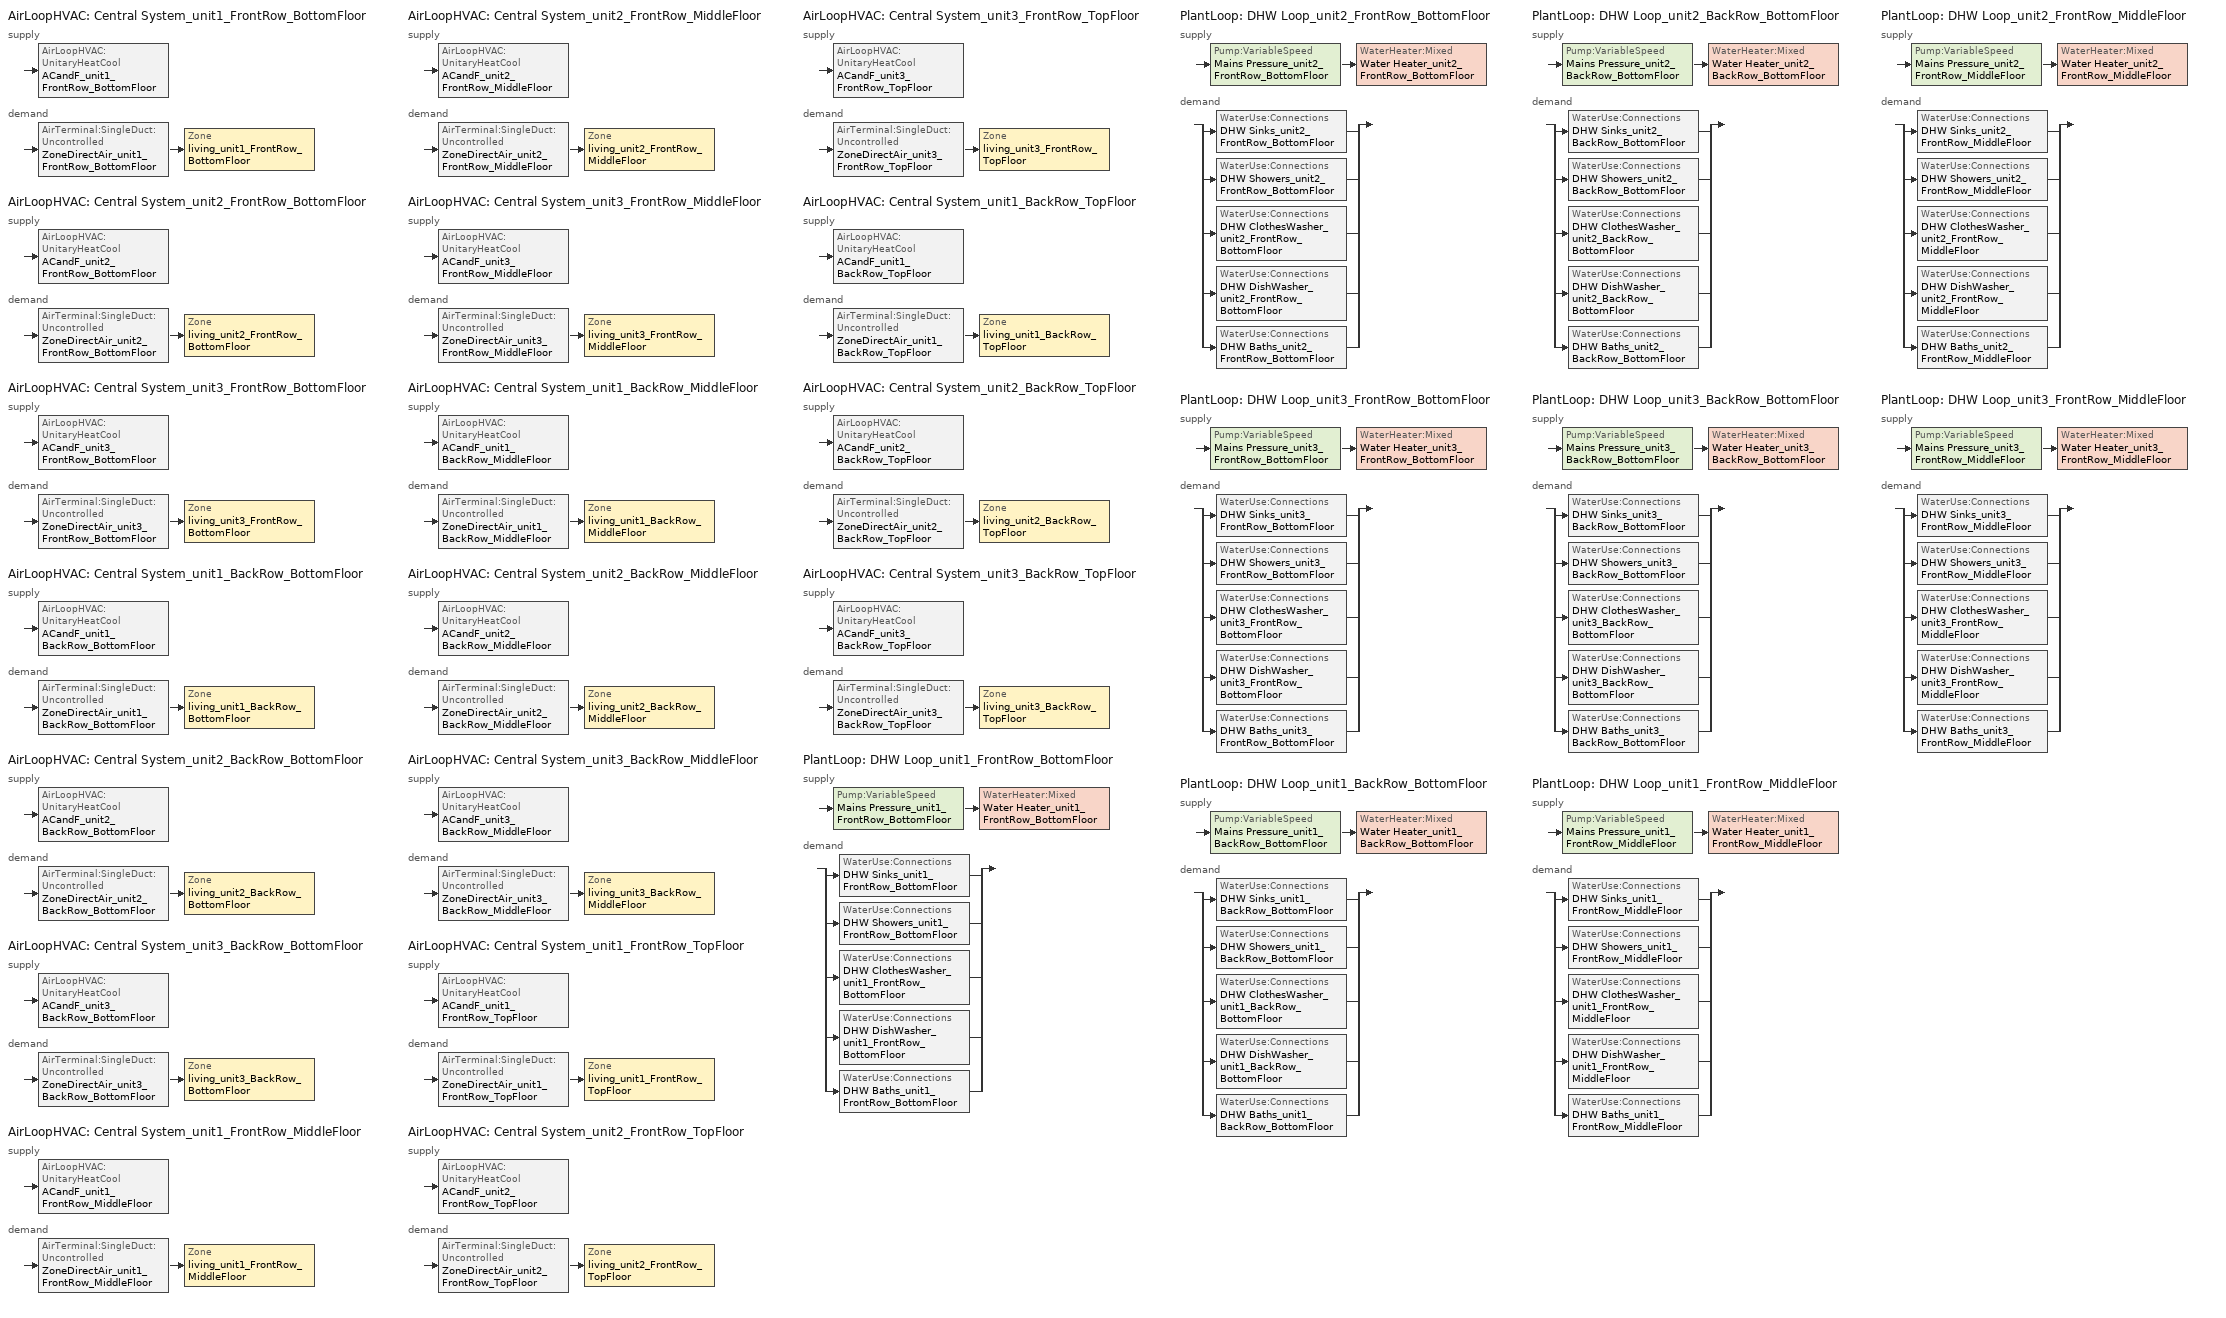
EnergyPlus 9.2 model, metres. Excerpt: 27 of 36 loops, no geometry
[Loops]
AirLoopHVAC 'Central System_unit1_FrontRow_BottomFloor'
 supply: AirLoopHVAC:UnitaryHeatCool 'ACandF_unit1_FrontRow_BottomFloor'
 demand: AirTerminal:SingleDuct:Uncontrolled 'ZoneDirectAir_unit1_FrontRow_BottomFloor' > Zone 'living_unit1_FrontRow_BottomFloor'
AirLoopHVAC 'Central System_unit2_FrontRow_BottomFloor'
 supply: AirLoopHVAC:UnitaryHeatCool 'ACandF_unit2_FrontRow_BottomFloor'
 demand: AirTerminal:SingleDuct:Uncontrolled 'ZoneDirectAir_unit2_FrontRow_BottomFloor' > Zone 'living_unit2_FrontRow_BottomFloor'
AirLoopHVAC 'Central System_unit3_FrontRow_BottomFloor'
 supply: AirLoopHVAC:UnitaryHeatCool 'ACandF_unit3_FrontRow_BottomFloor'
 demand: AirTerminal:SingleDuct:Uncontrolled 'ZoneDirectAir_unit3_FrontRow_BottomFloor' > Zone 'living_unit3_FrontRow_BottomFloor'
AirLoopHVAC 'Central System_unit1_BackRow_BottomFloor'
 supply: AirLoopHVAC:UnitaryHeatCool 'ACandF_unit1_BackRow_BottomFloor'
 demand: AirTerminal:SingleDuct:Uncontrolled 'ZoneDirectAir_unit1_BackRow_BottomFloor' > Zone 'living_unit1_BackRow_BottomFloor'
AirLoopHVAC 'Central System_unit2_BackRow_BottomFloor'
 supply: AirLoopHVAC:UnitaryHeatCool 'ACandF_unit2_BackRow_BottomFloor'
 demand: AirTerminal:SingleDuct:Uncontrolled 'ZoneDirectAir_unit2_BackRow_BottomFloor' > Zone 'living_unit2_BackRow_BottomFloor'
AirLoopHVAC 'Central System_unit3_BackRow_BottomFloor'
 supply: AirLoopHVAC:UnitaryHeatCool 'ACandF_unit3_BackRow_BottomFloor'
 demand: AirTerminal:SingleDuct:Uncontrolled 'ZoneDirectAir_unit3_BackRow_BottomFloor' > Zone 'living_unit3_BackRow_BottomFloor'
AirLoopHVAC 'Central System_unit1_FrontRow_MiddleFloor'
 supply: AirLoopHVAC:UnitaryHeatCool 'ACandF_unit1_FrontRow_MiddleFloor'
 demand: AirTerminal:SingleDuct:Uncontrolled 'ZoneDirectAir_unit1_FrontRow_MiddleFloor' > Zone 'living_unit1_FrontRow_MiddleFloor'
AirLoopHVAC 'Central System_unit2_FrontRow_MiddleFloor'
 supply: AirLoopHVAC:UnitaryHeatCool 'ACandF_unit2_FrontRow_MiddleFloor'
 demand: AirTerminal:SingleDuct:Uncontrolled 'ZoneDirectAir_unit2_FrontRow_MiddleFloor' > Zone 'living_unit2_FrontRow_MiddleFloor'
AirLoopHVAC 'Central System_unit3_FrontRow_MiddleFloor'
 supply: AirLoopHVAC:UnitaryHeatCool 'ACandF_unit3_FrontRow_MiddleFloor'
 demand: AirTerminal:SingleDuct:Uncontrolled 'ZoneDirectAir_unit3_FrontRow_MiddleFloor' > Zone 'living_unit3_FrontRow_MiddleFloor'
AirLoopHVAC 'Central System_unit1_BackRow_MiddleFloor'
 supply: AirLoopHVAC:UnitaryHeatCool 'ACandF_unit1_BackRow_MiddleFloor'
 demand: AirTerminal:SingleDuct:Uncontrolled 'ZoneDirectAir_unit1_BackRow_MiddleFloor' > Zone 'living_unit1_BackRow_MiddleFloor'
AirLoopHVAC 'Central System_unit2_BackRow_MiddleFloor'
 supply: AirLoopHVAC:UnitaryHeatCool 'ACandF_unit2_BackRow_MiddleFloor'
 demand: AirTerminal:SingleDuct:Uncontrolled 'ZoneDirectAir_unit2_BackRow_MiddleFloor' > Zone 'living_unit2_BackRow_MiddleFloor'
AirLoopHVAC 'Central System_unit3_BackRow_MiddleFloor'
 supply: AirLoopHVAC:UnitaryHeatCool 'ACandF_unit3_BackRow_MiddleFloor'
 demand: AirTerminal:SingleDuct:Uncontrolled 'ZoneDirectAir_unit3_BackRow_MiddleFloor' > Zone 'living_unit3_BackRow_MiddleFloor'
AirLoopHVAC 'Central System_unit1_FrontRow_TopFloor'
 supply: AirLoopHVAC:UnitaryHeatCool 'ACandF_unit1_FrontRow_TopFloor'
 demand: AirTerminal:SingleDuct:Uncontrolled 'ZoneDirectAir_unit1_FrontRow_TopFloor' > Zone 'living_unit1_FrontRow_TopFloor'
AirLoopHVAC 'Central System_unit2_FrontRow_TopFloor'
 supply: AirLoopHVAC:UnitaryHeatCool 'ACandF_unit2_FrontRow_TopFloor'
 demand: AirTerminal:SingleDuct:Uncontrolled 'ZoneDirectAir_unit2_FrontRow_TopFloor' > Zone 'living_unit2_FrontRow_TopFloor'
AirLoopHVAC 'Central System_unit3_FrontRow_TopFloor'
 supply: AirLoopHVAC:UnitaryHeatCool 'ACandF_unit3_FrontRow_TopFloor'
 demand: AirTerminal:SingleDuct:Uncontrolled 'ZoneDirectAir_unit3_FrontRow_TopFloor' > Zone 'living_unit3_FrontRow_TopFloor'
AirLoopHVAC 'Central System_unit1_BackRow_TopFloor'
 supply: AirLoopHVAC:UnitaryHeatCool 'ACandF_unit1_BackRow_TopFloor'
 demand: AirTerminal:SingleDuct:Uncontrolled 'ZoneDirectAir_unit1_BackRow_TopFloor' > Zone 'living_unit1_BackRow_TopFloor'
AirLoopHVAC 'Central System_unit2_BackRow_TopFloor'
 supply: AirLoopHVAC:UnitaryHeatCool 'ACandF_unit2_BackRow_TopFloor'
 demand: AirTerminal:SingleDuct:Uncontrolled 'ZoneDirectAir_unit2_BackRow_TopFloor' > Zone 'living_unit2_BackRow_TopFloor'
AirLoopHVAC 'Central System_unit3_BackRow_TopFloor'
 supply: AirLoopHVAC:UnitaryHeatCool 'ACandF_unit3_BackRow_TopFloor'
 demand: AirTerminal:SingleDuct:Uncontrolled 'ZoneDirectAir_unit3_BackRow_TopFloor' > Zone 'living_unit3_BackRow_TopFloor'
PlantLoop 'DHW Loop_unit1_FrontRow_BottomFloor'
 supply: Pump:VariableSpeed 'Mains Pressure_unit1_FrontRow_BottomFloor' > WaterHeater:Mixed 'Water Heater_unit1_FrontRow_BottomFloor'
 demand: split
  | WaterUse:Connections 'DHW Sinks_unit1_FrontRow_BottomFloor'
  | WaterUse:Connections 'DHW Showers_unit1_FrontRow_BottomFloor'
  | WaterUse:Connections 'DHW ClothesWasher_unit1_FrontRow_BottomFloor'
  | WaterUse:Connections 'DHW DishWasher_unit1_FrontRow_BottomFloor'
  | WaterUse:Connections 'DHW Baths_unit1_FrontRow_BottomFloor'
PlantLoop 'DHW Loop_unit2_FrontRow_BottomFloor'
 supply: Pump:VariableSpeed 'Mains Pressure_unit2_FrontRow_BottomFloor' > WaterHeater:Mixed 'Water Heater_unit2_FrontRow_BottomFloor'
 demand: split
  | WaterUse:Connections 'DHW Sinks_unit2_FrontRow_BottomFloor'
  | WaterUse:Connections 'DHW Showers_unit2_FrontRow_BottomFloor'
  | WaterUse:Connections 'DHW ClothesWasher_unit2_FrontRow_BottomFloor'
  | WaterUse:Connections 'DHW DishWasher_unit2_FrontRow_BottomFloor'
  | WaterUse:Connections 'DHW Baths_unit2_FrontRow_BottomFloor'
PlantLoop 'DHW Loop_unit3_FrontRow_BottomFloor'
 supply: Pump:VariableSpeed 'Mains Pressure_unit3_FrontRow_BottomFloor' > WaterHeater:Mixed 'Water Heater_unit3_FrontRow_BottomFloor'
 demand: split
  | WaterUse:Connections 'DHW Sinks_unit3_FrontRow_BottomFloor'
  | WaterUse:Connections 'DHW Showers_unit3_FrontRow_BottomFloor'
  | WaterUse:Connections 'DHW ClothesWasher_unit3_FrontRow_BottomFloor'
  | WaterUse:Connections 'DHW DishWasher_unit3_FrontRow_BottomFloor'
  | WaterUse:Connections 'DHW Baths_unit3_FrontRow_BottomFloor'
PlantLoop 'DHW Loop_unit1_BackRow_BottomFloor'
 supply: Pump:VariableSpeed 'Mains Pressure_unit1_BackRow_BottomFloor' > WaterHeater:Mixed 'Water Heater_unit1_BackRow_BottomFloor'
 demand: split
  | WaterUse:Connections 'DHW Sinks_unit1_BackRow_BottomFloor'
  | WaterUse:Connections 'DHW Showers_unit1_BackRow_BottomFloor'
  | WaterUse:Connections 'DHW ClothesWasher_unit1_BackRow_BottomFloor'
  | WaterUse:Connections 'DHW DishWasher_unit1_BackRow_BottomFloor'
  | WaterUse:Connections 'DHW Baths_unit1_BackRow_BottomFloor'
PlantLoop 'DHW Loop_unit2_BackRow_BottomFloor'
 supply: Pump:VariableSpeed 'Mains Pressure_unit2_BackRow_BottomFloor' > WaterHeater:Mixed 'Water Heater_unit2_BackRow_BottomFloor'
 demand: split
  | WaterUse:Connections 'DHW Sinks_unit2_BackRow_BottomFloor'
  | WaterUse:Connections 'DHW Showers_unit2_BackRow_BottomFloor'
  | WaterUse:Connections 'DHW ClothesWasher_unit2_BackRow_BottomFloor'
  | WaterUse:Connections 'DHW DishWasher_unit2_BackRow_BottomFloor'
  | WaterUse:Connections 'DHW Baths_unit2_BackRow_BottomFloor'
PlantLoop 'DHW Loop_unit3_BackRow_BottomFloor'
 supply: Pump:VariableSpeed 'Mains Pressure_unit3_BackRow_BottomFloor' > WaterHeater:Mixed 'Water Heater_unit3_BackRow_BottomFloor'
 demand: split
  | WaterUse:Connections 'DHW Sinks_unit3_BackRow_BottomFloor'
  | WaterUse:Connections 'DHW Showers_unit3_BackRow_BottomFloor'
  | WaterUse:Connections 'DHW ClothesWasher_unit3_BackRow_BottomFloor'
  | WaterUse:Connections 'DHW DishWasher_unit3_BackRow_BottomFloor'
  | WaterUse:Connections 'DHW Baths_unit3_BackRow_BottomFloor'
PlantLoop 'DHW Loop_unit1_FrontRow_MiddleFloor'
 supply: Pump:VariableSpeed 'Mains Pressure_unit1_FrontRow_MiddleFloor' > WaterHeater:Mixed 'Water Heater_unit1_FrontRow_MiddleFloor'
 demand: split
  | WaterUse:Connections 'DHW Sinks_unit1_FrontRow_MiddleFloor'
  | WaterUse:Connections 'DHW Showers_unit1_FrontRow_MiddleFloor'
  | WaterUse:Connections 'DHW ClothesWasher_unit1_FrontRow_MiddleFloor'
  | WaterUse:Connections 'DHW DishWasher_unit1_FrontRow_MiddleFloor'
  | WaterUse:Connections 'DHW Baths_unit1_FrontRow_MiddleFloor'
PlantLoop 'DHW Loop_unit2_FrontRow_MiddleFloor'
 supply: Pump:VariableSpeed 'Mains Pressure_unit2_FrontRow_MiddleFloor' > WaterHeater:Mixed 'Water Heater_unit2_FrontRow_MiddleFloor'
 demand: split
  | WaterUse:Connections 'DHW Sinks_unit2_FrontRow_MiddleFloor'
  | WaterUse:Connections 'DHW Showers_unit2_FrontRow_MiddleFloor'
  | WaterUse:Connections 'DHW ClothesWasher_unit2_FrontRow_MiddleFloor'
  | WaterUse:Connections 'DHW DishWasher_unit2_FrontRow_MiddleFloor'
  | WaterUse:Connections 'DHW Baths_unit2_FrontRow_MiddleFloor'
PlantLoop 'DHW Loop_unit3_FrontRow_MiddleFloor'
 supply: Pump:VariableSpeed 'Mains Pressure_unit3_FrontRow_MiddleFloor' > WaterHeater:Mixed 'Water Heater_unit3_FrontRow_MiddleFloor'
 demand: split
  | WaterUse:Connections 'DHW Sinks_unit3_FrontRow_MiddleFloor'
  | WaterUse:Connections 'DHW Showers_unit3_FrontRow_MiddleFloor'
  | WaterUse:Connections 'DHW ClothesWasher_unit3_FrontRow_MiddleFloor'
  | WaterUse:Connections 'DHW DishWasher_unit3_FrontRow_MiddleFloor'
  | WaterUse:Connections 'DHW Baths_unit3_FrontRow_MiddleFloor'
[DesignSpecification:OutdoorAir] Outdoor Air Method=Flow/Zone; Outdoor Air Flow per Person {m3/s-person}=0; Outdoor Air Flow per Zone {m3/s}=0
SZ DSOA living_unit1_FrontRow_BottomFloor; SZ DSOA living_unit2_FrontRow_BottomFloor; SZ DSOA living_unit3_FrontRow_BottomFloor; SZ DSOA living_unit1_BackRow_BottomFloor; SZ DSOA living_unit2_BackRow_BottomFloor; SZ DSOA living_unit3_BackRow_BottomFloor; SZ DSOA living_unit1_FrontRow_MiddleFloor; SZ DSOA living_unit2_FrontRow_MiddleFloor; SZ DSOA living_unit3_FrontRow_MiddleFloor; SZ DSOA living_unit1_BackRow_MiddleFloor; SZ DSOA living_unit2_BackRow_MiddleFloor; SZ DSOA living_unit3_BackRow_MiddleFloor; SZ DSOA living_unit1_FrontRow_TopFloor; SZ DSOA living_unit2_FrontRow_TopFloor; SZ DSOA living_unit3_FrontRow_TopFloor; SZ DSOA living_unit1_BackRow_TopFloor; SZ DSOA living_unit2_BackRow_TopFloor; SZ DSOA living_unit3_BackRow_TopFloor
[Sizing:Zone] Zone Cooling Design Supply Air Temperature Input Method=SupplyAirTemperature; Zone Cooling Design Supply Air Temperature {C}=12; Zone Heating Design Supply Air Temperature Input Method=SupplyAirTemperature; Zone Heating Design Supply Air Temperature {C}=50; Zone Cooling Design Supply Air Humidity Ratio {kgWater/kgDryAir}=0.008; Zone Heating Design Supply Air Humidity Ratio {kgWater/kgDryAir}=0.008; Cooling Design Air Flow Method=DesignDay; Cooling Minimum Air Flow per Zone Floor Area {m3/s-m2}=0.000762; Heating Design Air Flow Method=DesignDay; Heating Maximum Air Flow per Zone Floor Area {m3/s-m2}=0.002032; Heating Maximum Air Flow {m3/s}=0.141576; Heating Maximum Air Flow Fraction=0.3
Name | Design Specification Outdoor Air Object
living_unit1_FrontRow_BottomFloor | SZ DSOA living_unit1_FrontRow_BottomFloor
living_unit2_FrontRow_BottomFloor | SZ DSOA living_unit2_FrontRow_BottomFloor
living_unit3_FrontRow_BottomFloor | SZ DSOA living_unit3_FrontRow_BottomFloor
living_unit1_BackRow_BottomFloor | SZ DSOA living_unit1_BackRow_BottomFloor
living_unit2_BackRow_BottomFloor | SZ DSOA living_unit2_BackRow_BottomFloor
living_unit3_BackRow_BottomFloor | SZ DSOA living_unit3_BackRow_BottomFloor
living_unit1_FrontRow_MiddleFloor | SZ DSOA living_unit1_FrontRow_MiddleFloor
living_unit2_FrontRow_MiddleFloor | SZ DSOA living_unit2_FrontRow_MiddleFloor
living_unit3_FrontRow_MiddleFloor | SZ DSOA living_unit3_FrontRow_MiddleFloor
living_unit1_BackRow_MiddleFloor | SZ DSOA living_unit1_BackRow_MiddleFloor
living_unit2_BackRow_MiddleFloor | SZ DSOA living_unit2_BackRow_MiddleFloor
living_unit3_BackRow_MiddleFloor | SZ DSOA living_unit3_BackRow_MiddleFloor
living_unit1_FrontRow_TopFloor | SZ DSOA living_unit1_FrontRow_TopFloor
living_unit2_FrontRow_TopFloor | SZ DSOA living_unit2_FrontRow_TopFloor
living_unit3_FrontRow_TopFloor | SZ DSOA living_unit3_FrontRow_TopFloor
living_unit1_BackRow_TopFloor | SZ DSOA living_unit1_BackRow_TopFloor
living_unit2_BackRow_TopFloor | SZ DSOA living_unit2_BackRow_TopFloor
living_unit3_BackRow_TopFloor | SZ DSOA living_unit3_BackRow_TopFloor
[Sizing:System] Type of Load to Size On=Sensible; Design Outdoor Air Flow Rate {m3/s}=autosize; Central Heating Maximum System Air Flow Ratio=1; Preheat Design Temperature {C}=7; Preheat Design Humidity Ratio {kgWater/kgDryAir}=0.008; Precool Design Temperature {C}=11; Precool Design Humidity Ratio {kgWater/kgDryAir}=0.008; Central Cooling Design Supply Air Temperature {C}=12; Central Heating Design Supply Air Temperature {C}=50; Type of Zone Sum to Use=NonCoincident; 100% Outdoor Air in Cooling=No; 100% Outdoor Air in Heating=No; Central Cooling Design Supply Air Humidity Ratio {kgWater/kgDryAir}=0.008; Central Heating Design Supply Air Humidity Ratio {kgWater/kgDryAir}=0.008; Cooling Supply Air Flow Rate Method=DesignDay; Heating Supply Air Flow Rate Method=DesignDay; System Outdoor Air Method=ZoneSum; Zone Maximum Outdoor Air Fraction=1; Cooling Design Capacity Method=CoolingDesignCapacity; Cooling Design Capacity {W}=autosize; Heating Design Capacity Method=HeatingDesignCapacity; Heating Design Capacity {W}=autosize; Central Cooling Capacity Control Method=OnOff
Central System_unit1_FrontRow_BottomFloor; Central System_unit2_FrontRow_BottomFloor; Central System_unit3_FrontRow_BottomFloor; Central System_unit1_BackRow_BottomFloor; Central System_unit2_BackRow_BottomFloor; Central System_unit3_BackRow_BottomFloor; Central System_unit1_FrontRow_MiddleFloor; Central System_unit2_FrontRow_MiddleFloor; Central System_unit3_FrontRow_MiddleFloor; Central System_unit1_BackRow_MiddleFloor; Central System_unit2_BackRow_MiddleFloor; Central System_unit3_BackRow_MiddleFloor; Central System_unit1_FrontRow_TopFloor; Central System_unit2_FrontRow_TopFloor; Central System_unit3_FrontRow_TopFloor; Central System_unit1_BackRow_TopFloor; Central System_unit2_BackRow_TopFloor; Central System_unit3_BackRow_TopFloor
[Sizing:Plant] Loop Type=Heating; Design Loop Exit Temperature {C}=48.8889; Loop Design Temperature Difference {deltaC}=5.55556
DHW Loop_unit1_FrontRow_BottomFloor; DHW Loop_unit2_FrontRow_BottomFloor; DHW Loop_unit3_FrontRow_BottomFloor; DHW Loop_unit1_BackRow_BottomFloor; DHW Loop_unit2_BackRow_BottomFloor; DHW Loop_unit3_BackRow_BottomFloor; DHW Loop_unit1_FrontRow_MiddleFloor; DHW Loop_unit2_FrontRow_MiddleFloor; DHW Loop_unit3_FrontRow_MiddleFloor
[ZoneControl:Thermostat] Control Type Schedule=zone_control_type; Control 1=thermostat_living Dual SP Control
Name | Zone or ZoneList
Zone Thermostat_unit1_FrontRow_BottomFloor | living_unit1_FrontRow_BottomFloor
Zone Thermostat_unit2_FrontRow_BottomFloor | living_unit2_FrontRow_BottomFloor
Zone Thermostat_unit3_FrontRow_BottomFloor | living_unit3_FrontRow_BottomFloor
Zone Thermostat_unit1_BackRow_BottomFloor | living_unit1_BackRow_BottomFloor
Zone Thermostat_unit2_BackRow_BottomFloor | living_unit2_BackRow_BottomFloor
Zone Thermostat_unit3_BackRow_BottomFloor | living_unit3_BackRow_BottomFloor
Zone Thermostat_unit1_FrontRow_MiddleFloor | living_unit1_FrontRow_MiddleFloor
Zone Thermostat_unit2_FrontRow_MiddleFloor | living_unit2_FrontRow_MiddleFloor
Zone Thermostat_unit3_FrontRow_MiddleFloor | living_unit3_FrontRow_MiddleFloor
Zone Thermostat_unit1_BackRow_MiddleFloor | living_unit1_BackRow_MiddleFloor
Zone Thermostat_unit2_BackRow_MiddleFloor | living_unit2_BackRow_MiddleFloor
Zone Thermostat_unit3_BackRow_MiddleFloor | living_unit3_BackRow_MiddleFloor
Zone Thermostat_unit1_FrontRow_TopFloor | living_unit1_FrontRow_TopFloor
Zone Thermostat_unit2_FrontRow_TopFloor | living_unit2_FrontRow_TopFloor
Zone Thermostat_unit3_FrontRow_TopFloor | living_unit3_FrontRow_TopFloor
Zone Thermostat_unit1_BackRow_TopFloor | living_unit1_BackRow_TopFloor
Zone Thermostat_unit2_BackRow_TopFloor | living_unit2_BackRow_TopFloor
Zone Thermostat_unit3_BackRow_TopFloor | living_unit3_BackRow_TopFloor
[ThermostatSetpoint:DualSetpoint]
thermostat_living Dual SP Control: Heating Setpoint Temperature Schedule=heating_sch; Cooling Setpoint Temperature Schedule=cooling_sch
[AirTerminal:SingleDuct:Uncontrolled] Availability Schedule=always_avail; Maximum Air Flow Rate {m3/s}=autosize
ZoneDirectAir_unit1_FrontRow_BottomFloor; ZoneDirectAir_unit2_FrontRow_BottomFloor; ZoneDirectAir_unit3_FrontRow_BottomFloor; ZoneDirectAir_unit1_BackRow_BottomFloor; ZoneDirectAir_unit2_BackRow_BottomFloor; ZoneDirectAir_unit3_BackRow_BottomFloor; ZoneDirectAir_unit1_FrontRow_MiddleFloor; ZoneDirectAir_unit2_FrontRow_MiddleFloor; ZoneDirectAir_unit3_FrontRow_MiddleFloor; ZoneDirectAir_unit1_BackRow_MiddleFloor; ZoneDirectAir_unit2_BackRow_MiddleFloor; ZoneDirectAir_unit3_BackRow_MiddleFloor; ZoneDirectAir_unit1_FrontRow_TopFloor; ZoneDirectAir_unit2_FrontRow_TopFloor; ZoneDirectAir_unit3_FrontRow_TopFloor; ZoneDirectAir_unit1_BackRow_TopFloor; ZoneDirectAir_unit2_BackRow_TopFloor; ZoneDirectAir_unit3_BackRow_TopFloor
[Zone equipment]
living_unit1_FrontRow_BottomFloor: ZoneDirectAir_unit1_FrontRow_BottomFloor
living_unit2_FrontRow_BottomFloor: ZoneDirectAir_unit2_FrontRow_BottomFloor
living_unit3_FrontRow_BottomFloor: ZoneDirectAir_unit3_FrontRow_BottomFloor
living_unit1_BackRow_BottomFloor: ZoneDirectAir_unit1_BackRow_BottomFloor
living_unit2_BackRow_BottomFloor: ZoneDirectAir_unit2_BackRow_BottomFloor
living_unit3_BackRow_BottomFloor: ZoneDirectAir_unit3_BackRow_BottomFloor
living_unit1_FrontRow_MiddleFloor: ZoneDirectAir_unit1_FrontRow_MiddleFloor
living_unit2_FrontRow_MiddleFloor: ZoneDirectAir_unit2_FrontRow_MiddleFloor
living_unit3_FrontRow_MiddleFloor: ZoneDirectAir_unit3_FrontRow_MiddleFloor
living_unit1_BackRow_MiddleFloor: ZoneDirectAir_unit1_BackRow_MiddleFloor
living_unit2_BackRow_MiddleFloor: ZoneDirectAir_unit2_BackRow_MiddleFloor
living_unit3_BackRow_MiddleFloor: ZoneDirectAir_unit3_BackRow_MiddleFloor
living_unit1_FrontRow_TopFloor: ZoneDirectAir_unit1_FrontRow_TopFloor
living_unit2_FrontRow_TopFloor: ZoneDirectAir_unit2_FrontRow_TopFloor
living_unit3_FrontRow_TopFloor: ZoneDirectAir_unit3_FrontRow_TopFloor
living_unit1_BackRow_TopFloor: ZoneDirectAir_unit1_BackRow_TopFloor
living_unit2_BackRow_TopFloor: ZoneDirectAir_unit2_BackRow_TopFloor
living_unit3_BackRow_TopFloor: ZoneDirectAir_unit3_BackRow_TopFloor
[Fan:OnOff] Availability Schedule=always_avail; Fan Total Efficiency=0.377; Pressure Rise {Pa}=400; Maximum Flow Rate {m3/s}=autosize; Motor Efficiency=0.65; Motor In Airstream Fraction=1
Supply Fan_unit1_FrontRow_BottomFloor; Supply Fan_unit2_FrontRow_BottomFloor; Supply Fan_unit3_FrontRow_BottomFloor; Supply Fan_unit1_BackRow_BottomFloor; Supply Fan_unit2_BackRow_BottomFloor; Supply Fan_unit3_BackRow_BottomFloor; Supply Fan_unit1_FrontRow_MiddleFloor; Supply Fan_unit2_FrontRow_MiddleFloor; Supply Fan_unit3_FrontRow_MiddleFloor; Supply Fan_unit1_BackRow_MiddleFloor; Supply Fan_unit2_BackRow_MiddleFloor; Supply Fan_unit3_BackRow_MiddleFloor; Supply Fan_unit1_FrontRow_TopFloor; Supply Fan_unit2_FrontRow_TopFloor; Supply Fan_unit3_FrontRow_TopFloor; Supply Fan_unit1_BackRow_TopFloor; Supply Fan_unit2_BackRow_TopFloor; Supply Fan_unit3_BackRow_TopFloor
[Coil:Cooling:DX:SingleSpeed] Availability Schedule=always_avail; Gross Rated Total Cooling Capacity {W}=autosize; Gross Rated Sensible Heat Ratio=autosize; Gross Rated Cooling COP {W/W}=3.97009; Rated Air Flow Rate {m3/s}=autosize; Total Cooling Capacity Function of Temperature Curve=Cool-Cap-FT; Total Cooling Capacity Function of Flow Fraction Curve=ConstantCubic; Energy Input Ratio Function of Temperature Curve=Cool-EIR-FT; Energy Input Ratio Function of Flow Fraction Curve=ConstantCubic; Part Load Fraction Correlation Curve=Cool-PLF-fPLR
DX Cooling Coil_unit1_FrontRow_BottomFloor; DX Cooling Coil_unit2_FrontRow_BottomFloor; DX Cooling Coil_unit3_FrontRow_BottomFloor; DX Cooling Coil_unit1_BackRow_BottomFloor; DX Cooling Coil_unit2_BackRow_BottomFloor; DX Cooling Coil_unit3_BackRow_BottomFloor; DX Cooling Coil_unit1_FrontRow_MiddleFloor; DX Cooling Coil_unit2_FrontRow_MiddleFloor; DX Cooling Coil_unit3_FrontRow_MiddleFloor; DX Cooling Coil_unit1_BackRow_MiddleFloor; DX Cooling Coil_unit2_BackRow_MiddleFloor; DX Cooling Coil_unit3_BackRow_MiddleFloor; DX Cooling Coil_unit1_FrontRow_TopFloor; DX Cooling Coil_unit2_FrontRow_TopFloor; DX Cooling Coil_unit3_FrontRow_TopFloor; DX Cooling Coil_unit1_BackRow_TopFloor; DX Cooling Coil_unit2_BackRow_TopFloor; DX Cooling Coil_unit3_BackRow_TopFloor
[Coil:Heating:Fuel] Availability Schedule=always_avail; Fuel Type=NaturalGas; Burner Efficiency=0.78; Nominal Capacity {W}=autosize
Main gas heating coil_unit1_FrontRow_BottomFloor; Main gas heating coil_unit2_FrontRow_BottomFloor; Main gas heating coil_unit3_FrontRow_BottomFloor; Main gas heating coil_unit1_BackRow_BottomFloor; Main gas heating coil_unit2_BackRow_BottomFloor; Main gas heating coil_unit3_BackRow_BottomFloor; Main gas heating coil_unit1_FrontRow_MiddleFloor; Main gas heating coil_unit2_FrontRow_MiddleFloor; Main gas heating coil_unit3_FrontRow_MiddleFloor; Main gas heating coil_unit1_BackRow_MiddleFloor; Main gas heating coil_unit2_BackRow_MiddleFloor; Main gas heating coil_unit3_BackRow_MiddleFloor; Main gas heating coil_unit1_FrontRow_TopFloor; Main gas heating coil_unit2_FrontRow_TopFloor; Main gas heating coil_unit3_FrontRow_TopFloor; Main gas heating coil_unit1_BackRow_TopFloor; Main gas heating coil_unit2_BackRow_TopFloor; Main gas heating coil_unit3_BackRow_TopFloor
[AirLoopHVAC:UnitaryHeatCool] Availability Schedule=always_avail; Supply Air Fan Operating Mode Schedule=fan_cycle; Maximum Supply Air Temperature {C}=80; Cooling Supply Air Flow Rate {m3/s}=autosize; Heating Supply Air Flow Rate {m3/s}=autosize; No Load Supply Air Flow Rate {m3/s}=0; Fan Placement=BlowThrough; Dehumidification Control Type=None
Name | Controlling Zone or Thermostat Location | Supply Fan | Heating Coil | Cooling Coil
ACandF_unit1_FrontRow_BottomFloor | living_unit1_FrontRow_BottomFloor | Supply Fan_unit1_FrontRow_BottomFloor | Main gas Heating Coil_unit1_FrontRow_BottomFloor | DX Cooling Coil_unit1_FrontRow_BottomFloor
ACandF_unit2_FrontRow_BottomFloor | living_unit2_FrontRow_BottomFloor | Supply Fan_unit2_FrontRow_BottomFloor | Main gas Heating Coil_unit2_FrontRow_BottomFloor | DX Cooling Coil_unit2_FrontRow_BottomFloor
ACandF_unit3_FrontRow_BottomFloor | living_unit3_FrontRow_BottomFloor | Supply Fan_unit3_FrontRow_BottomFloor | Main gas Heating Coil_unit3_FrontRow_BottomFloor | DX Cooling Coil_unit3_FrontRow_BottomFloor
ACandF_unit1_BackRow_BottomFloor | living_unit1_BackRow_BottomFloor | Supply Fan_unit1_BackRow_BottomFloor | Main gas Heating Coil_unit1_BackRow_BottomFloor | DX Cooling Coil_unit1_BackRow_BottomFloor
ACandF_unit2_BackRow_BottomFloor | living_unit2_BackRow_BottomFloor | Supply Fan_unit2_BackRow_BottomFloor | Main gas Heating Coil_unit2_BackRow_BottomFloor | DX Cooling Coil_unit2_BackRow_BottomFloor
ACandF_unit3_BackRow_BottomFloor | living_unit3_BackRow_BottomFloor | Supply Fan_unit3_BackRow_BottomFloor | Main gas Heating Coil_unit3_BackRow_BottomFloor | DX Cooling Coil_unit3_BackRow_BottomFloor
ACandF_unit1_FrontRow_MiddleFloor | living_unit1_FrontRow_MiddleFloor | Supply Fan_unit1_FrontRow_MiddleFloor | Main gas Heating Coil_unit1_FrontRow_MiddleFloor | DX Cooling Coil_unit1_FrontRow_MiddleFloor
ACandF_unit2_FrontRow_MiddleFloor | living_unit2_FrontRow_MiddleFloor | Supply Fan_unit2_FrontRow_MiddleFloor | Main gas Heating Coil_unit2_FrontRow_MiddleFloor | DX Cooling Coil_unit2_FrontRow_MiddleFloor
ACandF_unit3_FrontRow_MiddleFloor | living_unit3_FrontRow_MiddleFloor | Supply Fan_unit3_FrontRow_MiddleFloor | Main gas Heating Coil_unit3_FrontRow_MiddleFloor | DX Cooling Coil_unit3_FrontRow_MiddleFloor
ACandF_unit1_BackRow_MiddleFloor | living_unit1_BackRow_MiddleFloor | Supply Fan_unit1_BackRow_MiddleFloor | Main gas Heating Coil_unit1_BackRow_MiddleFloor | DX Cooling Coil_unit1_BackRow_MiddleFloor
ACandF_unit2_BackRow_MiddleFloor | living_unit2_BackRow_MiddleFloor | Supply Fan_unit2_BackRow_MiddleFloor | Main gas Heating Coil_unit2_BackRow_MiddleFloor | DX Cooling Coil_unit2_BackRow_MiddleFloor
ACandF_unit3_BackRow_MiddleFloor | living_unit3_BackRow_MiddleFloor | Supply Fan_unit3_BackRow_MiddleFloor | Main gas Heating Coil_unit3_BackRow_MiddleFloor | DX Cooling Coil_unit3_BackRow_MiddleFloor
ACandF_unit1_FrontRow_TopFloor | living_unit1_FrontRow_TopFloor | Supply Fan_unit1_FrontRow_TopFloor | Main gas Heating Coil_unit1_FrontRow_TopFloor | DX Cooling Coil_unit1_FrontRow_TopFloor
ACandF_unit2_FrontRow_TopFloor | living_unit2_FrontRow_TopFloor | Supply Fan_unit2_FrontRow_TopFloor | Main gas Heating Coil_unit2_FrontRow_TopFloor | DX Cooling Coil_unit2_FrontRow_TopFloor
ACandF_unit3_FrontRow_TopFloor | living_unit3_FrontRow_TopFloor | Supply Fan_unit3_FrontRow_TopFloor | Main gas Heating Coil_unit3_FrontRow_TopFloor | DX Cooling Coil_unit3_FrontRow_TopFloor
ACandF_unit1_BackRow_TopFloor | living_unit1_BackRow_TopFloor | Supply Fan_unit1_BackRow_TopFloor | Main gas Heating Coil_unit1_BackRow_TopFloor | DX Cooling Coil_unit1_BackRow_TopFloor
ACandF_unit2_BackRow_TopFloor | living_unit2_BackRow_TopFloor | Supply Fan_unit2_BackRow_TopFloor | Main gas Heating Coil_unit2_BackRow_TopFloor | DX Cooling Coil_unit2_BackRow_TopFloor
ACandF_unit3_BackRow_TopFloor | living_unit3_BackRow_TopFloor | Supply Fan_unit3_BackRow_TopFloor | Main gas Heating Coil_unit3_BackRow_TopFloor | DX Cooling Coil_unit3_BackRow_TopFloor
[AirLoopHVAC] Design Supply Air Flow Rate {m3/s}=autosize
Central System_unit1_FrontRow_BottomFloor; Central System_unit2_FrontRow_BottomFloor; Central System_unit3_FrontRow_BottomFloor; Central System_unit1_BackRow_BottomFloor; Central System_unit2_BackRow_BottomFloor; Central System_unit3_BackRow_BottomFloor; Central System_unit1_FrontRow_MiddleFloor; Central System_unit2_FrontRow_MiddleFloor; Central System_unit3_FrontRow_MiddleFloor; Central System_unit1_BackRow_MiddleFloor; Central System_unit2_BackRow_MiddleFloor; Central System_unit3_BackRow_MiddleFloor; Central System_unit1_FrontRow_TopFloor; Central System_unit2_FrontRow_TopFloor; Central System_unit3_FrontRow_TopFloor; Central System_unit1_BackRow_TopFloor; Central System_unit2_BackRow_TopFloor; Central System_unit3_BackRow_TopFloor
[Pump:VariableSpeed] Design Maximum Flow Rate {m3/s}=autosize; Design Pump Head {Pa}=1; Design Power Consumption {W}=0; Motor Efficiency=1; Fraction of Motor Inefficiencies to Fluid Stream=0; Coefficient 1 of the Part Load Performance Curve=0; Coefficient 2 of the Part Load Performance Curve=1; Coefficient 3 of the Part Load Performance Curve=0; Coefficient 4 of the Part Load Performance Curve=0; Design Minimum Flow Rate {m3/s}=0; Pump Control Type=Intermittent
Mains Pressure_unit1_FrontRow_BottomFloor; Mains Pressure_unit2_FrontRow_BottomFloor; Mains Pressure_unit3_FrontRow_BottomFloor; Mains Pressure_unit1_BackRow_BottomFloor; Mains Pressure_unit2_BackRow_BottomFloor; Mains Pressure_unit3_BackRow_BottomFloor; Mains Pressure_unit1_FrontRow_MiddleFloor; Mains Pressure_unit2_FrontRow_MiddleFloor; Mains Pressure_unit3_FrontRow_MiddleFloor
[WaterHeater:Mixed] Tank Volume {m3}=0.151416; Setpoint Temperature Schedule=dhw_setpt; Deadband Temperature Difference {deltaC}=2; Maximum Temperature Limit {C}=50; Heater Control Type=Cycle; Heater Maximum Capacity {W}=autosize; Heater Minimum Capacity {W}=0; Heater Ignition Minimum Flow Rate {m3/s}=0; Heater Fuel Type=naturalgas; Heater Thermal Efficiency=0.8; Ambient Temperature Indicator=Zone; Ambient Temperature Zone=living_unit1_FrontRow_BottomFloor; Off Cycle Loss Coefficient to Ambient Temperature {W/K}=5.71167; Off Cycle Loss Fraction to Zone=1; On Cycle Loss Coefficient to Ambient Temperature {W/K}=5.71167; On Cycle Loss Fraction to Zone=1; Peak Use Flow Rate {m3/s}=0; Use Side Effectiveness=1; Source Side Effectiveness=1; Use Side Design Flow Rate {m3/s}=autosize; Source Side Design Flow Rate {m3/s}=0; Indirect Water Heating Recovery Time {hr}=1.5
Water Heater_unit1_FrontRow_BottomFloor; Water Heater_unit2_FrontRow_BottomFloor; Water Heater_unit3_FrontRow_BottomFloor; Water Heater_unit1_BackRow_BottomFloor; Water Heater_unit2_BackRow_BottomFloor; Water Heater_unit3_BackRow_BottomFloor; Water Heater_unit1_FrontRow_MiddleFloor; Water Heater_unit2_FrontRow_MiddleFloor; Water Heater_unit3_FrontRow_MiddleFloor
[WaterHeater:Sizing] Design Mode=ResidentialHUD-FHAMinimum; Number of Bedrooms=2; Number of Bathrooms=2
Water Heater_unit1_FrontRow_BottomFloor; Water Heater_unit2_FrontRow_BottomFloor; Water Heater_unit3_FrontRow_BottomFloor; Water Heater_unit1_BackRow_BottomFloor; Water Heater_unit2_BackRow_BottomFloor; Water Heater_unit3_BackRow_BottomFloor; Water Heater_unit1_FrontRow_MiddleFloor; Water Heater_unit2_FrontRow_MiddleFloor; Water Heater_unit3_FrontRow_MiddleFloor
[PlantLoop] Fluid Type=Water; Maximum Loop Temperature {C}=100; Minimum Loop Temperature {C}=0; Maximum Loop Flow Rate {m3/s}=autosize; Minimum Loop Flow Rate {m3/s}=0; Plant Loop Volume {m3}=autocalculate; Load Distribution Scheme=Optimal
Name | Plant Equipment Operation Scheme
DHW Loop_unit1_FrontRow_BottomFloor | DHW Loop Operation_unit1_FrontRow_BottomFloor
DHW Loop_unit2_FrontRow_BottomFloor | DHW Loop Operation_unit2_FrontRow_BottomFloor
DHW Loop_unit3_FrontRow_BottomFloor | DHW Loop Operation_unit3_FrontRow_BottomFloor
DHW Loop_unit1_BackRow_BottomFloor | DHW Loop Operation_unit1_BackRow_BottomFloor
DHW Loop_unit2_BackRow_BottomFloor | DHW Loop Operation_unit2_BackRow_BottomFloor
DHW Loop_unit3_BackRow_BottomFloor | DHW Loop Operation_unit3_BackRow_BottomFloor
DHW Loop_unit1_FrontRow_MiddleFloor | DHW Loop Operation_unit1_FrontRow_MiddleFloor
DHW Loop_unit2_FrontRow_MiddleFloor | DHW Loop Operation_unit2_FrontRow_MiddleFloor
DHW Loop_unit3_FrontRow_MiddleFloor | DHW Loop Operation_unit3_FrontRow_MiddleFloor
[PlantEquipmentList]
DHW Plant Equipment_unit1_FrontRow_BottomFloor: Water Heater_unit1_FrontRow_BottomFloor
DHW Plant Equipment_unit2_FrontRow_BottomFloor: Water Heater_unit2_FrontRow_BottomFloor
DHW Plant Equipment_unit3_FrontRow_BottomFloor: Water Heater_unit3_FrontRow_BottomFloor
DHW Plant Equipment_unit1_BackRow_BottomFloor: Water Heater_unit1_BackRow_BottomFloor
DHW Plant Equipment_unit2_BackRow_BottomFloor: Water Heater_unit2_BackRow_BottomFloor
DHW Plant Equipment_unit3_BackRow_BottomFloor: Water Heater_unit3_BackRow_BottomFloor
DHW Plant Equipment_unit1_FrontRow_MiddleFloor: Water Heater_unit1_FrontRow_MiddleFloor
DHW Plant Equipment_unit2_FrontRow_MiddleFloor: Water Heater_unit2_FrontRow_MiddleFloor
DHW Plant Equipment_unit3_FrontRow_MiddleFloor: Water Heater_unit3_FrontRow_MiddleFloor
[PlantEquipmentOperation:HeatingLoad] Load Range 1 Lower Limit {W}=0; Load Range 1 Upper Limit {W}=1000000000000000
Name | Range 1 Equipment List
DHW Control Scheme_unit1_FrontRow_BottomFloor | DHW Plant Equipment_unit1_FrontRow_BottomFloor
DHW Control Scheme_unit2_FrontRow_BottomFloor | DHW Plant Equipment_unit2_FrontRow_BottomFloor
DHW Control Scheme_unit3_FrontRow_BottomFloor | DHW Plant Equipment_unit3_FrontRow_BottomFloor
DHW Control Scheme_unit1_BackRow_BottomFloor | DHW Plant Equipment_unit1_BackRow_BottomFloor
DHW Control Scheme_unit2_BackRow_BottomFloor | DHW Plant Equipment_unit2_BackRow_BottomFloor
DHW Control Scheme_unit3_BackRow_BottomFloor | DHW Plant Equipment_unit3_BackRow_BottomFloor
DHW Control Scheme_unit1_FrontRow_MiddleFloor | DHW Plant Equipment_unit1_FrontRow_MiddleFloor
DHW Control Scheme_unit2_FrontRow_MiddleFloor | DHW Plant Equipment_unit2_FrontRow_MiddleFloor
DHW Control Scheme_unit3_FrontRow_MiddleFloor | DHW Plant Equipment_unit3_FrontRow_MiddleFloor
[PlantEquipmentOperationSchemes] Control Scheme 1 Schedule=always_avail
Name | Control Scheme 1
DHW Loop Operation_unit1_FrontRow_BottomFloor | DHW Control Scheme_unit1_FrontRow_BottomFloor
DHW Loop Operation_unit2_FrontRow_BottomFloor | DHW Control Scheme_unit2_FrontRow_BottomFloor
DHW Loop Operation_unit3_FrontRow_BottomFloor | DHW Control Scheme_unit3_FrontRow_BottomFloor
DHW Loop Operation_unit1_BackRow_BottomFloor | DHW Control Scheme_unit1_BackRow_BottomFloor
DHW Loop Operation_unit2_BackRow_BottomFloor | DHW Control Scheme_unit2_BackRow_BottomFloor
DHW Loop Operation_unit3_BackRow_BottomFloor | DHW Control Scheme_unit3_BackRow_BottomFloor
DHW Loop Operation_unit1_FrontRow_MiddleFloor | DHW Control Scheme_unit1_FrontRow_MiddleFloor
DHW Loop Operation_unit2_FrontRow_MiddleFloor | DHW Control Scheme_unit2_FrontRow_MiddleFloor
DHW Loop Operation_unit3_FrontRow_MiddleFloor | DHW Control Scheme_unit3_FrontRow_MiddleFloor
[SetpointManager:Scheduled] Control Variable=Temperature; Schedule=DHWSupplySetpoint
Name | Setpoint Node or NodeList
DHW Loop Setpoint Manager_unit1_FrontRow_BottomFloor | DHW Supply Outlet Node_unit1_FrontRow_BottomFloor
DHW Loop Setpoint Manager_unit2_FrontRow_BottomFloor | DHW Supply Outlet Node_unit2_FrontRow_BottomFloor
DHW Loop Setpoint Manager_unit3_FrontRow_BottomFloor | DHW Supply Outlet Node_unit3_FrontRow_BottomFloor
DHW Loop Setpoint Manager_unit1_BackRow_BottomFloor | DHW Supply Outlet Node_unit1_BackRow_BottomFloor
DHW Loop Setpoint Manager_unit2_BackRow_BottomFloor | DHW Supply Outlet Node_unit2_BackRow_BottomFloor
DHW Loop Setpoint Manager_unit3_BackRow_BottomFloor | DHW Supply Outlet Node_unit3_BackRow_BottomFloor
DHW Loop Setpoint Manager_unit1_FrontRow_MiddleFloor | DHW Supply Outlet Node_unit1_FrontRow_MiddleFloor
DHW Loop Setpoint Manager_unit2_FrontRow_MiddleFloor | DHW Supply Outlet Node_unit2_FrontRow_MiddleFloor
DHW Loop Setpoint Manager_unit3_FrontRow_MiddleFloor | DHW Supply Outlet Node_unit3_FrontRow_MiddleFloor
[WaterUse:Equipment]
Name | Peak Flow Rate {m3/s} | Flow Rate Fraction Schedule | Target Temperature Schedule
Clothes Washer_unit1_FrontRow_BottomFloor; Clothes Washer_unit2_FrontRow_BottomFloor; Clothes Washer_unit3_FrontRow_BottomFloor; Clothes Washer_unit1_BackRow_BottomFloor; Clothes Washer_unit2_BackRow_BottomFloor; Clothes Washer_unit3_BackRow_BottomFloor; Clothes Washer_unit1_FrontRow_MiddleFloor; Clothes Washer_unit2_FrontRow_MiddleFloor; Clothes Washer_unit3_FrontRow_MiddleFloor | 1.08128e-06 | ClothesWasher | CWWaterTempSchedule
Dishwasher_unit1_FrontRow_BottomFloor; Dishwasher_unit2_FrontRow_BottomFloor; Dishwasher_unit3_FrontRow_BottomFloor; Dishwasher_unit1_BackRow_BottomFloor; Dishwasher_unit2_BackRow_BottomFloor; Dishwasher_unit3_BackRow_BottomFloor; Dishwasher_unit1_FrontRow_MiddleFloor; Dishwasher_unit2_FrontRow_MiddleFloor; Dishwasher_unit3_FrontRow_MiddleFloor | 4.24457e-07 | Dishwasher | DWWaterTempSchedule
Sinks_unit1_FrontRow_BottomFloor; Sinks_unit2_FrontRow_BottomFloor; Sinks_unit3_FrontRow_BottomFloor; Sinks_unit1_BackRow_BottomFloor; Sinks_unit2_BackRow_BottomFloor; Sinks_unit3_BackRow_BottomFloor; Sinks_unit1_FrontRow_MiddleFloor; Sinks_unit2_FrontRow_MiddleFloor; Sinks_unit3_FrontRow_MiddleFloor | 1.41632e-06 | Sinks | SSBWaterTempSchedule
Showers_unit1_FrontRow_BottomFloor; Showers_unit2_FrontRow_BottomFloor; Showers_unit3_FrontRow_BottomFloor; Showers_unit1_BackRow_BottomFloor; Showers_unit2_BackRow_BottomFloor; Showers_unit3_BackRow_BottomFloor; Showers_unit1_FrontRow_MiddleFloor; Showers_unit2_FrontRow_MiddleFloor; Showers_unit3_FrontRow_MiddleFloor | 2.52108e-06 | Showers | SSBWaterTempSchedule
Baths_unit1_FrontRow_BottomFloor; Baths_unit2_FrontRow_BottomFloor; Baths_unit3_FrontRow_BottomFloor; Baths_unit1_BackRow_BottomFloor; Baths_unit2_BackRow_BottomFloor; Baths_unit3_BackRow_BottomFloor; Baths_unit1_FrontRow_MiddleFloor; Baths_unit2_FrontRow_MiddleFloor; Baths_unit3_FrontRow_MiddleFloor | 6.46379e-07 | Baths | SSBWaterTempSchedule
[WaterUse:Connections] Drain Water Heat Exchanger Type=None
Name | Water Use Equipment 1
DHW Sinks_unit1_FrontRow_BottomFloor | Sinks_unit1_FrontRow_BottomFloor
DHW Showers_unit1_FrontRow_BottomFloor | Showers_unit1_FrontRow_BottomFloor
DHW ClothesWasher_unit1_FrontRow_BottomFloor | Clothes Washer_unit1_FrontRow_BottomFloor
DHW DishWasher_unit1_FrontRow_BottomFloor | Dishwasher_unit1_FrontRow_BottomFloor
DHW Baths_unit1_FrontRow_BottomFloor | Baths_unit1_FrontRow_BottomFloor
DHW Sinks_unit2_FrontRow_BottomFloor | Sinks_unit2_FrontRow_BottomFloor
DHW Showers_unit2_FrontRow_BottomFloor | Showers_unit2_FrontRow_BottomFloor
DHW ClothesWasher_unit2_FrontRow_BottomFloor | Clothes Washer_unit2_FrontRow_BottomFloor
DHW DishWasher_unit2_FrontRow_BottomFloor | Dishwasher_unit2_FrontRow_BottomFloor
DHW Baths_unit2_FrontRow_BottomFloor | Baths_unit2_FrontRow_BottomFloor
DHW Sinks_unit3_FrontRow_BottomFloor | Sinks_unit3_FrontRow_BottomFloor
DHW Showers_unit3_FrontRow_BottomFloor | Showers_unit3_FrontRow_BottomFloor
DHW ClothesWasher_unit3_FrontRow_BottomFloor | Clothes Washer_unit3_FrontRow_BottomFloor
DHW DishWasher_unit3_FrontRow_BottomFloor | Dishwasher_unit3_FrontRow_BottomFloor
DHW Baths_unit3_FrontRow_BottomFloor | Baths_unit3_FrontRow_BottomFloor
DHW Sinks_unit1_BackRow_BottomFloor | Sinks_unit1_BackRow_BottomFloor
DHW Showers_unit1_BackRow_BottomFloor | Showers_unit1_BackRow_BottomFloor
DHW ClothesWasher_unit1_BackRow_BottomFloor | Clothes Washer_unit1_BackRow_BottomFloor
DHW DishWasher_unit1_BackRow_BottomFloor | Dishwasher_unit1_BackRow_BottomFloor
DHW Baths_unit1_BackRow_BottomFloor | Baths_unit1_BackRow_BottomFloor
DHW Sinks_unit2_BackRow_BottomFloor | Sinks_unit2_BackRow_BottomFloor
DHW Showers_unit2_BackRow_BottomFloor | Showers_unit2_BackRow_BottomFloor
DHW ClothesWasher_unit2_BackRow_BottomFloor | Clothes Washer_unit2_BackRow_BottomFloor
DHW DishWasher_unit2_BackRow_BottomFloor | Dishwasher_unit2_BackRow_BottomFloor
DHW Baths_unit2_BackRow_BottomFloor | Baths_unit2_BackRow_BottomFloor
DHW Sinks_unit3_BackRow_BottomFloor | Sinks_unit3_BackRow_BottomFloor
DHW Showers_unit3_BackRow_BottomFloor | Showers_unit3_BackRow_BottomFloor
DHW ClothesWasher_unit3_BackRow_BottomFloor | Clothes Washer_unit3_BackRow_BottomFloor
DHW DishWasher_unit3_BackRow_BottomFloor | Dishwasher_unit3_BackRow_BottomFloor
DHW Baths_unit3_BackRow_BottomFloor | Baths_unit3_BackRow_BottomFloor
DHW Sinks_unit1_FrontRow_MiddleFloor | Sinks_unit1_FrontRow_MiddleFloor
DHW Showers_unit1_FrontRow_MiddleFloor | Showers_unit1_FrontRow_MiddleFloor
DHW ClothesWasher_unit1_FrontRow_MiddleFloor | Clothes Washer_unit1_FrontRow_MiddleFloor
DHW DishWasher_unit1_FrontRow_MiddleFloor | Dishwasher_unit1_FrontRow_MiddleFloor
DHW Baths_unit1_FrontRow_MiddleFloor | Baths_unit1_FrontRow_MiddleFloor
DHW Sinks_unit2_FrontRow_MiddleFloor | Sinks_unit2_FrontRow_MiddleFloor
DHW Showers_unit2_FrontRow_MiddleFloor | Showers_unit2_FrontRow_MiddleFloor
DHW ClothesWasher_unit2_FrontRow_MiddleFloor | Clothes Washer_unit2_FrontRow_MiddleFloor
DHW DishWasher_unit2_FrontRow_MiddleFloor | Dishwasher_unit2_FrontRow_MiddleFloor
DHW Baths_unit2_FrontRow_MiddleFloor | Baths_unit2_FrontRow_MiddleFloor
DHW Sinks_unit3_FrontRow_MiddleFloor | Sinks_unit3_FrontRow_MiddleFloor
DHW Showers_unit3_FrontRow_MiddleFloor | Showers_unit3_FrontRow_MiddleFloor
DHW ClothesWasher_unit3_FrontRow_MiddleFloor | Clothes Washer_unit3_FrontRow_MiddleFloor
DHW DishWasher_unit3_FrontRow_MiddleFloor | Dishwasher_unit3_FrontRow_MiddleFloor
DHW Baths_unit3_FrontRow_MiddleFloor | Baths_unit3_FrontRow_MiddleFloor
[Schedule:Day:Hourly]
DishwasherWeekday: 0.129162, 0.0573867, 0.042998, 0.0286934, 0.0286934, 0.0860801, 0.172244, 0.258408, 0.488208, 0.545594, 0.473819, 0.402044, 0.344573, 0.387655, 0.315879, 0.301491, 0.315879, 0.416348, 0.732312, 0.933333, 0.761005, 0.559983, 0.373266, 0.258408
DishwasherWeekend: 0.138388, 0.0614858, 0.0460692, 0.0307429, 0.0307429, 0.0922286, 0.184547, 0.276866, 0.52308, 0.584565, 0.507663, 0.430761, 0.369185, 0.415344, 0.338442, 0.323026, 0.338442, 0.446087, 0.78462, 1, 0.815362, 0.599982, 0.399928, 0.276866
DishwasherVacation; ClothesWasherVacation; SinksVacation; ShowersVacation; BathsVacation: 0, 0, 0, 0, 0, 0, 0, 0, 0, 0, 0, 0, 0, 0, 0, 0, 0, 0, 0, 0, 0, 0, 0, 0
ClothesWasherWeekday: 0.0887931, 0.0710155, 0.0354602, 0.0354602, 0.0710155, 0.106571, 0.213142, 0.461934, 0.692948, 0.817391, 0.799614, 0.710725, 0.639615, 0.568599, 0.497489, 0.461934, 0.479711, 0.461934, 0.461934, 0.461934, 0.461934, 0.444156, 0.30203, 0.159904
ClothesWasherWeekend: 0.10863, 0.0868807, 0.0433822, 0.0433822, 0.0868807, 0.130379, 0.260758, 0.565131, 0.847755, 1, 0.978251, 0.869505, 0.782508, 0.695627, 0.60863, 0.565131, 0.586881, 0.565131, 0.565131, 0.565131, 0.565131, 0.543382, 0.369505, 0.195627
SinksWeekday: 0.178431, 0.0855612, 0.0641394, 0.0641394, 0.0855612, 0.228457, 0.535419, 0.785298, 0.828142, 0.778116, 0.685372, 0.628163, 0.613924, 0.57108, 0.521054, 0.542476, 0.606741, 0.820959, 0.942308, 0.870986, 0.71385, 0.606741, 0.499758, 0.342623
SinksWeekend: 0.189355, 0.0907997, 0.0680663, 0.0680663, 0.0907997, 0.242445, 0.5682, 0.833378, 0.878845, 0.825756, 0.727334, 0.666622, 0.651511, 0.606044, 0.552955, 0.575689, 0.643889, 0.871222, 1, 0.924311, 0.757555, 0.643889, 0.530356, 0.3636
ShowersWeekday: 0.0847763, 0.0384986, 0.0269887, 0.0384986, 0.107955, 0.4088, 0.933333, 0.925634, 0.752112, 0.5901, 0.474366, 0.374111, 0.269967, 0.231389, 0.20051, 0.20821, 0.239088, 0.308545, 0.335533, 0.335533, 0.331644, 0.323944, 0.231389, 0.165822
ShowersWeekend: 0.0908318, 0.0412485, 0.0289165, 0.0412485, 0.115666, 0.438, 1, 0.99175, 0.805834, 0.63225, 0.50825, 0.400833, 0.28925, 0.247916, 0.214832, 0.223082, 0.256166, 0.330583, 0.3595, 0.3595, 0.355333, 0.347083, 0.247916, 0.177666
BathsWeekday: 0.0549341, 0.0274671, 0.0274671, 0.0274671, 0.0549341, 0.137335, 0.329676, 0.412077, 0.467011, 0.412077, 0.329676, 0.247203, 0.219736, 0.164802, 0.164802, 0.164802, 0.274742, 0.329676, 0.549483, 0.714286, 0.714286, 0.549483, 0.467011, 0.274742
BathsWeekend: 0.0769078, 0.0384539, 0.0384539, 0.0384539, 0.0769078, 0.192269, 0.461546, 0.576908, 0.653816, 0.576908, 0.461546, 0.346085, 0.307631, 0.230723, 0.230723, 0.230723, 0.384638, 0.461546, 0.769277, 1, 1, 0.769277, 0.653816, 0.384638
[Schedule:Week:Compact]
DishwasherWeek: Weekdays, DishwasherWeekday, CustomDay1, DishwasherVacation, AllOtherDays, DishwasherWeekend
ClothesWasherWeek: Weekdays, ClothesWasherWeekday, CustomDay1, ClothesWasherVacation, AllOtherDays, ClothesWasherWeekend
SinksWeek: Weekdays, SinksWeekday, CustomDay1, SinksVacation, AllOtherDays, SinksWeekend
ShowersWeek: Weekdays, ShowersWeekday, CustomDay1, ShowersVacation, AllOtherDays, ShowersWeekend
BathsWeek: Weekdays, BathsWeekday, CustomDay1, BathsVacation, AllOtherDays, BathsWeekend
[Schedule:Year]
Dishwasher: DishwasherWeek, 1, 1, 12, 31
ClothesWasher: ClothesWasherWeek, 1, 1, 12, 31
Sinks: SinksWeek, 1, 1, 12, 31
Showers: ShowersWeek, 1, 1, 12, 31
Baths: BathsWeek, 1, 1, 12, 31
[Schedule:Compact]
zone_control_type: Through: 12/31, For: AllDays, Until 24:00, 4
dhw_setpt: Through: 12/31, For: AllDays, Until 24:00, 48
always_avail: Through: 12/31, For: AllDays, Until: 24:00, 1
heating_sch: Through: 12/31, For: AllDays, Until: 24:00, 22.22
cooling_sch: Through: 12/31, For: AllDays, Until: 24:00, 26
fan_cycle: Through: 12/31, For: AllDays, Until: 24:00, 0
[Schedule:Constant]
DWWaterTempSchedule; CWWaterTempSchedule; DHWSupplySetpoint: Temperature, 48.8889
SSBWaterTempSchedule: Temperature, 40.5556
[Curve:Quadratic]
Cool-PLF-fPLR: Coefficient1 Constant=0.801414; Coefficient2 x=0.237447; Coefficient3 x**2=-0.0393773; Minimum Value of x=0; Maximum Value of x=1; Minimum Curve Output=0.7; Maximum Curve Output=1
[Curve:Cubic]
ConstantCubic: Coefficient1 Constant=1; Coefficient2 x=0; Coefficient3 x**2=0; Coefficient4 x**3=0; Minimum Value of x=-100; Maximum Value of x=100
[Curve:Biquadratic] Minimum Value of x=-100; Maximum Value of x=100; Minimum Value of y=-100; Maximum Value of y=100
Name | Coefficient1 Constant | Coefficient2 x | Coefficient3 x**2 | Coefficient4 y | Coefficient5 y**2 | Coefficient6 x*y
Cool-Cap-fT | 1.26489 | -0.035055 | 0.00211086 | -0.00152689 | -7.0308e-06 | -0.000469184
Cool-EIR-fT | 0.384024 | 0.0296967 | -0.00113293 | 0.00649067 | 0.000262699 | -0.000120722
